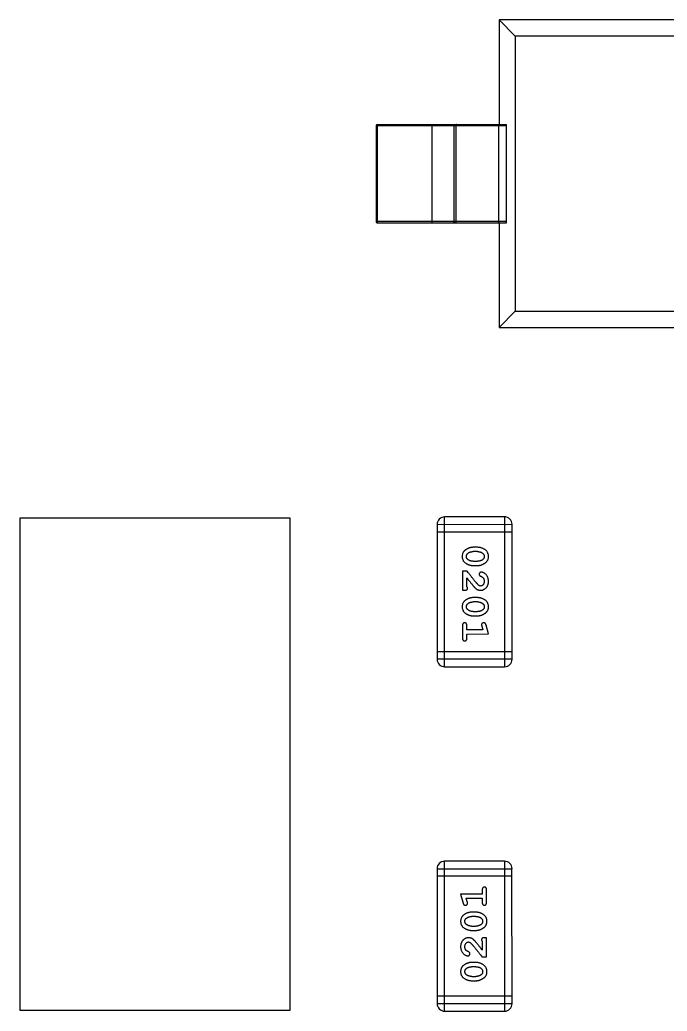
# Model space of a CAD drawing. Header units: millimetres. Extents: x 0 to 297, y 0 to 210.
# Drawn here: x 228.661 to 231.295, y 101.966 to 105.996 of the extents above; entities that cross this region are included whole.
import ezdxf

# ---------------------------------------------------------------- set-up
doc = ezdxf.new("R2010")
doc.units = ezdxf.units.MM
doc.layers.get('0').update_dxf_attribs({"linetype": 'CONTINUOUS'})

msp = doc.modelspace()

# ---------------------------------------------------------------- linework, layer by layer
at = {"color": 7, "linetype": 'Continuous'}
for p, q in [((232.3106, 105.9961), (230.6106, 105.9959)), ((230.6106, 105.9959), (230.6768, 105.9298)), ((230.6106, 105.9959), (230.6107, 105.5709)), ((232.2445, 105.93), (230.6768, 105.9298)), ((230.6768, 105.9298), (230.6769, 104.812)), ((230.1107, 105.5658), (230.6415, 105.5659)), ((230.1107, 105.5658), (230.1107, 105.1758)), ((230.1157, 105.5708), (230.6407, 105.5709)), ((230.1157, 105.1708), (230.1157, 105.5708)), ((230.3387, 105.1708), (230.3387, 105.5708)), ((230.4262, 105.5659), (230.4262, 105.1759)), ((230.4342, 105.5659), (230.4343, 105.1759)), ((230.6092, 105.1709), (230.6092, 105.5709)), ((230.6416, 105.1759), (230.6415, 105.5659)), ((230.6416, 105.1759), (230.1107, 105.1758)), ((230.1157, 105.1708), (230.6407, 105.1709)), ((230.6107, 105.1709), (230.6108, 104.7459)), ((230.6108, 104.7459), (230.6769, 104.812)), ((230.6769, 104.812), (232.2447, 104.8122)), ((230.6108, 104.7459), (232.3108, 104.7461)), ((230.6329, 103.9756), (230.3891, 103.9756)), ((230.3892, 103.366), (230.3891, 103.9756)), ((230.6329, 103.9756), (230.633, 103.366)), ((229.7609, 103.9708), (228.6609, 103.9706)), ((228.6609, 103.9706), (228.6611, 101.9706)), ((229.7611, 101.9708), (229.7609, 103.9708)), ((230.3586, 103.9451), (230.6634, 103.9452)), ((230.3586, 103.9451), (230.3587, 103.3965)), ((230.6635, 103.3965), (230.6634, 103.9452)), ((230.3586, 103.9146), (230.6634, 103.9147)), ((230.523, 103.8517), (230.5053, 103.8517)), ((230.5228, 103.8344), (230.5056, 103.8344)), ((230.5053, 103.7778), (230.5231, 103.7778)), ((230.5056, 103.7951), (230.5228, 103.7951)), ((230.4811, 103.7542), (230.4623, 103.7542)), ((230.4623, 103.7542), (230.4623, 103.6771)), ((230.4796, 103.6913), (230.4796, 103.7275)), ((230.4623, 103.6771), (230.4701, 103.6771)), ((230.5231, 103.6472), (230.5053, 103.6472)), ((230.5228, 103.6299), (230.5056, 103.6299)), ((230.5053, 103.5733), (230.5231, 103.5733)), ((230.5056, 103.5906), (230.5228, 103.5906)), ((230.4623, 103.534), (230.4623, 103.482)), ((230.4796, 103.5167), (230.4796, 103.534)), ((230.5404, 103.5317), (230.5446, 103.5167)), ((230.5677, 103.4994), (230.5578, 103.5359)), ((230.5446, 103.5167), (230.4796, 103.5167)), ((230.4796, 103.4993), (230.5677, 103.4994)), ((230.4796, 103.482), (230.4796, 103.4993)), ((230.6635, 103.427), (230.3587, 103.427)), ((230.6635, 103.3965), (230.3587, 103.3965)), ((230.3892, 103.366), (230.633, 103.366)), ((230.6329, 102.5757), (230.389, 102.5757)), ((230.3891, 101.9661), (230.389, 102.5757)), ((230.6329, 102.5757), (230.6329, 101.9661)), ((230.3585, 102.5452), (230.6633, 102.5452)), ((230.3585, 102.5452), (230.3586, 101.9966)), ((230.6634, 101.9966), (230.6633, 102.5452)), ((230.6633, 102.5148), (230.3585, 102.5147)), ((230.5424, 102.4597), (230.5424, 102.4424)), ((230.5597, 102.4078), (230.5597, 102.4597)), ((230.5424, 102.4424), (230.4543, 102.4424)), ((230.4543, 102.4424), (230.4642, 102.4058)), ((230.4775, 102.4251), (230.5424, 102.4251)), ((230.4816, 102.4101), (230.4775, 102.4251)), ((230.5424, 102.4251), (230.5424, 102.4078)), ((230.5167, 102.3684), (230.4989, 102.3684)), ((230.5164, 102.3511), (230.4992, 102.3511)), ((230.499, 102.2945), (230.5167, 102.2945)), ((230.4992, 102.3118), (230.5164, 102.3118)), ((230.5424, 102.2505), (230.5425, 102.2143)), ((230.5597, 102.2646), (230.5519, 102.2646)), ((230.5598, 102.1875), (230.5597, 102.2646)), ((230.5167, 102.1639), (230.499, 102.1639)), ((230.5409, 102.1875), (230.5598, 102.1875)), ((230.5165, 102.1466), (230.4992, 102.1466)), ((230.499, 102.09), (230.5167, 102.09)), ((230.4993, 102.1073), (230.5165, 102.1073)), ((230.6634, 102.0271), (230.3586, 102.027)), ((228.6611, 101.9706), (229.7611, 101.9708)), ((230.6634, 101.9966), (230.3586, 101.9966)), ((230.3891, 101.9661), (230.6329, 101.9661))]:
    msp.add_line(p, q, dxfattribs=at)
for centre, radius, start, end in [((230.1157, 105.5658), 0.005, 90.0074, 180.0074), ((230.1157, 105.1758), 0.005, 180.0074, 270.0074), ((230.3891, 103.9451), 0.0305, 90.0074, 180.0074), ((230.6329, 103.9452), 0.0305, 0.0074, 90.0074), ((230.3892, 103.3965), 0.0305, 180.0074, 270.0074), ((230.633, 103.3965), 0.0305, 270.0074, 0.0074), ((230.389, 102.5452), 0.0305, 90.0074, 180.0074), ((230.6329, 102.5452), 0.0305, 0.0074, 90.0074), ((230.3891, 101.9966), 0.0305, 180.0074, 270.0074), ((230.6329, 101.9966), 0.0305, 270.0074, 0.0074)]:
    msp.add_arc(centre, radius, start, end, dxfattribs=at)
for centre, start_param, end_param in [((230.6407, 105.5659), -1.570796, 0), ((230.6407, 105.1759), -3.141593, -1.570796)]:
    msp.add_ellipse(centre, major_axis=(0, 0.005), ratio=0.176327, start_param=start_param, end_param=end_param, dxfattribs=at)
for points, knots in [([(230.4262, 105.5659), (230.4262, 105.5671), (230.4272, 105.5698), (230.4299, 105.5709), (230.4312, 105.5709)], [0, 0, 0, 0, 0.499804, 1, 1, 1, 1]), ([(230.4392, 105.5709), (230.4379, 105.5709), (230.4353, 105.5698), (230.4342, 105.5671), (230.4342, 105.5659)], [0, 0, 0, 0, 0.499752, 1, 1, 1, 1]), ([(230.4312, 105.1709), (230.4299, 105.1709), (230.4273, 105.1719), (230.4262, 105.1746), (230.4262, 105.1759)], [0, 0, 0, 0, 0.499752, 1, 1, 1, 1]), ([(230.4343, 105.1759), (230.4343, 105.1746), (230.4353, 105.1719), (230.438, 105.1709), (230.4393, 105.1709)], [0, 0, 0, 0, 0.499804, 1, 1, 1, 1]), ([(230.5053, 103.8517), (230.5042, 103.8517), (230.5021, 103.8517), (230.4989, 103.8514), (230.4958, 103.8509), (230.4927, 103.8502), (230.4896, 103.8493), (230.4867, 103.8482), (230.4837, 103.8469), (230.4808, 103.8454), (230.4781, 103.8439), (230.4755, 103.8422), (230.4732, 103.8406), (230.4711, 103.839), (230.4693, 103.8373), (230.4676, 103.8356), (230.4662, 103.8338), (230.4646, 103.8315), (230.463, 103.8283), (230.4617, 103.8241), (230.4608, 103.8195), (230.4607, 103.8163), (230.4607, 103.8147)], [0, 0, 0, 0, 0.049886, 0.09882, 0.148132, 0.19689, 0.246038, 0.295176, 0.345305, 0.395692, 0.445312, 0.491875, 0.535813, 0.577009, 0.616081, 0.652689, 0.687585, 0.720206, 0.785062, 0.85223, 0.923759, 1, 1, 1, 1]), ([(230.4607, 103.8147), (230.4607, 103.8132), (230.4608, 103.8104), (230.4615, 103.8063), (230.4626, 103.8025), (230.4642, 103.7989), (230.4662, 103.7956), (230.4688, 103.7926), (230.4717, 103.7898), (230.4751, 103.7873), (230.4787, 103.7851), (230.4824, 103.7831), (230.4861, 103.7815), (230.4899, 103.7801), (230.4937, 103.7791), (230.4975, 103.7783), (230.5014, 103.7779), (230.504, 103.7778), (230.5053, 103.7778)], [0, 0, 0, 0, 0.067217, 0.131051, 0.19272, 0.252824, 0.312745, 0.373449, 0.436041, 0.501494, 0.567761, 0.632087, 0.695096, 0.757109, 0.817993, 0.878657, 0.939311, 1, 1, 1, 1]), ([(230.478, 103.8146), (230.478, 103.8153), (230.478, 103.8165), (230.4783, 103.8183), (230.4787, 103.82), (230.4793, 103.8216), (230.48, 103.8231), (230.4809, 103.8244), (230.482, 103.8257), (230.4829, 103.8264), (230.4833, 103.8268)], [0, 0, 0, 0, 0.139844, 0.271849, 0.399162, 0.521619, 0.6402, 0.758957, 0.87828, 1, 1, 1, 1]), ([(230.4838, 103.8024), (230.4833, 103.8028), (230.4824, 103.8035), (230.4812, 103.8049), (230.4802, 103.8063), (230.4794, 103.8078), (230.4788, 103.8094), (230.4783, 103.8111), (230.478, 103.8128), (230.478, 103.814), (230.478, 103.8146)], [0, 0, 0, 0, 0.129853, 0.25607, 0.380154, 0.49978, 0.62208, 0.743277, 0.868791, 1, 1, 1, 1]), ([(230.4833, 103.8268), (230.4841, 103.8274), (230.4856, 103.8286), (230.4882, 103.8302), (230.4908, 103.8315), (230.4936, 103.8326), (230.4964, 103.8334), (230.4994, 103.834), (230.5024, 103.8344), (230.5045, 103.8344), (230.5056, 103.8344)], [0, 0, 0, 0, 0.124927, 0.248361, 0.370889, 0.492583, 0.61616, 0.741472, 0.869044, 1, 1, 1, 1]), ([(230.5228, 103.8344), (230.5238, 103.8344), (230.5259, 103.8344), (230.529, 103.834), (230.5319, 103.8335), (230.5347, 103.8327), (230.5374, 103.8317), (230.5399, 103.8304), (230.5423, 103.8289), (230.5438, 103.8278), (230.5446, 103.8272)], [0, 0, 0, 0, 0.135446, 0.266257, 0.393419, 0.517936, 0.639137, 0.758785, 0.879345, 1, 1, 1, 1]), ([(230.5677, 103.8149), (230.5676, 103.8164), (230.5675, 103.8192), (230.5668, 103.8233), (230.5657, 103.8271), (230.5641, 103.8307), (230.5621, 103.834), (230.5596, 103.837), (230.5566, 103.8398), (230.5532, 103.8423), (230.5496, 103.8445), (230.5459, 103.8464), (230.5422, 103.8481), (230.5384, 103.8494), (230.5347, 103.8505), (230.5308, 103.8512), (230.5269, 103.8517), (230.5243, 103.8517), (230.523, 103.8517)], [0, 0, 0, 0, 0.06692, 0.130834, 0.19258, 0.252759, 0.312631, 0.373411, 0.436359, 0.501894, 0.568244, 0.632472, 0.69556, 0.757163, 0.818592, 0.878885, 0.939235, 1, 1, 1, 1]), ([(230.5231, 103.7778), (230.5241, 103.7778), (230.5263, 103.7779), (230.5295, 103.7782), (230.5326, 103.7787), (230.5357, 103.7794), (230.5387, 103.7803), (230.5418, 103.7814), (230.5447, 103.7827), (230.5476, 103.7842), (230.5503, 103.7858), (230.5529, 103.7874), (230.5552, 103.7891), (230.5573, 103.7907), (230.5592, 103.7925), (230.5608, 103.7942), (230.5622, 103.7959), (230.5638, 103.7983), (230.5654, 103.8014), (230.5667, 103.8056), (230.5675, 103.8102), (230.5676, 103.8133), (230.5677, 103.8149)], [0, 0, 0, 0, 0.049855, 0.099516, 0.148482, 0.19758, 0.246804, 0.296268, 0.346517, 0.397047, 0.446826, 0.49336, 0.537801, 0.579207, 0.617974, 0.654833, 0.689171, 0.722088, 0.786392, 0.853518, 0.924186, 1, 1, 1, 1]), ([(230.5446, 103.8272), (230.545, 103.8268), (230.5459, 103.826), (230.5471, 103.8246), (230.5481, 103.8232), (230.5489, 103.8217), (230.5496, 103.8201), (230.55, 103.8184), (230.5503, 103.8167), (230.5503, 103.8154), (230.5504, 103.8148)], [0, 0, 0, 0, 0.13042, 0.256046, 0.378133, 0.498725, 0.620452, 0.742761, 0.869406, 1, 1, 1, 1]), ([(230.5504, 103.8148), (230.5503, 103.8142), (230.5503, 103.813), (230.5501, 103.8112), (230.5497, 103.8095), (230.5491, 103.8079), (230.5483, 103.8064), (230.5474, 103.805), (230.5463, 103.8038), (230.5455, 103.803), (230.5451, 103.8027)], [0, 0, 0, 0, 0.138115, 0.270177, 0.397547, 0.520057, 0.63869, 0.757499, 0.878226, 1, 1, 1, 1]), ([(230.5056, 103.7951), (230.5045, 103.7951), (230.5024, 103.7952), (230.4994, 103.7955), (230.4964, 103.7961), (230.4937, 103.7969), (230.491, 103.7979), (230.4884, 103.7992), (230.486, 103.8006), (230.4845, 103.8018), (230.4838, 103.8024)], [0, 0, 0, 0, 0.135449, 0.266263, 0.393429, 0.516942, 0.639128, 0.758779, 0.879341, 1, 1, 1, 1]), ([(230.5451, 103.8027), (230.5443, 103.8021), (230.5427, 103.8009), (230.5401, 103.7993), (230.5375, 103.798), (230.5347, 103.797), (230.5319, 103.7961), (230.5289, 103.7955), (230.5259, 103.7952), (230.5238, 103.7951), (230.5228, 103.7951)], [0, 0, 0, 0, 0.125331, 0.248948, 0.371201, 0.494032, 0.616811, 0.742104, 0.868849, 1, 1, 1, 1]), ([(230.5261, 103.6992), (230.5257, 103.6996), (230.5247, 103.7006), (230.5231, 103.7022), (230.5214, 103.7041), (230.5195, 103.7063), (230.5174, 103.7087), (230.515, 103.7114), (230.5125, 103.7145), (230.5098, 103.7178), (230.5069, 103.7213), (230.5038, 103.7252), (230.5005, 103.7293), (230.497, 103.7338), (230.4933, 103.7385), (230.4894, 103.7435), (230.4853, 103.7487), (230.4826, 103.7523), (230.4811, 103.7542)], [0, 0, 0, 0, 0.026647, 0.057942, 0.094152, 0.134806, 0.180631, 0.231142, 0.286385, 0.346321, 0.411439, 0.481035, 0.555329, 0.634592, 0.718826, 0.807759, 0.901393, 1, 1, 1, 1]), ([(230.5383, 103.7511), (230.5378, 103.751), (230.5367, 103.751), (230.5352, 103.7504), (230.5337, 103.7496), (230.5324, 103.7485), (230.5313, 103.7471), (230.5305, 103.7456), (230.53, 103.744), (230.5299, 103.7428), (230.5299, 103.7422)], [0, 0, 0, 0, 0.120856, 0.239483, 0.360995, 0.490166, 0.620982, 0.746416, 0.870253, 1, 1, 1, 1]), ([(230.5299, 103.7422), (230.5299, 103.7417), (230.53, 103.7408), (230.5302, 103.7394), (230.5307, 103.7382), (230.5314, 103.737), (230.5323, 103.736), (230.5335, 103.7351), (230.5349, 103.7344), (230.5359, 103.734), (230.5365, 103.7338)], [0, 0, 0, 0, 0.127347, 0.246131, 0.359406, 0.470543, 0.586092, 0.711469, 0.847022, 1, 1, 1, 1]), ([(230.5365, 103.7338), (230.5374, 103.7334), (230.5391, 103.7328), (230.5414, 103.7316), (230.5434, 103.7304), (230.5445, 103.7293), (230.545, 103.7288)], [0, 0, 0, 0, 0.285518, 0.544185, 0.781367, 1, 1, 1, 1]), ([(230.5677, 103.7138), (230.5676, 103.7155), (230.5675, 103.7189), (230.5666, 103.7238), (230.5652, 103.7285), (230.5632, 103.733), (230.5608, 103.7372), (230.5579, 103.7408), (230.5547, 103.744), (230.5511, 103.7465), (230.5475, 103.7484), (230.5442, 103.7499), (230.5412, 103.7508), (230.5392, 103.751), (230.5383, 103.7511)], [0, 0, 0, 0, 0.098286, 0.193983, 0.289056, 0.384352, 0.477435, 0.566197, 0.652355, 0.737986, 0.818188, 0.887401, 0.94802, 1, 1, 1, 1]), ([(230.4796, 103.7275), (230.4811, 103.7255), (230.4841, 103.7216), (230.4884, 103.7162), (230.4924, 103.7112), (230.496, 103.7067), (230.4991, 103.7028), (230.502, 103.6994), (230.5044, 103.6964), (230.5059, 103.6947), (230.5066, 103.6939)], [0, 0, 0, 0, 0.176662, 0.337826, 0.484741, 0.617764, 0.73494, 0.837793, 0.926412, 1, 1, 1, 1]), ([(230.5066, 103.6939), (230.5074, 103.693), (230.5089, 103.6913), (230.5111, 103.6889), (230.5132, 103.6868), (230.5152, 103.685), (230.5171, 103.6833), (230.5188, 103.682), (230.5205, 103.6809), (230.5225, 103.6798), (230.5251, 103.6787), (230.5282, 103.6778), (230.5315, 103.6772), (230.5338, 103.6771), (230.5349, 103.6771)], [0, 0, 0, 0, 0.103002, 0.197728, 0.285279, 0.365235, 0.437224, 0.502446, 0.560545, 0.611446, 0.707576, 0.80349, 0.900532, 1, 1, 1, 1]), ([(230.5358, 103.6944), (230.5351, 103.6945), (230.5334, 103.6946), (230.531, 103.6956), (230.5285, 103.6971), (230.527, 103.6985), (230.5261, 103.6992)], [0, 0, 0, 0, 0.212836, 0.442809, 0.70317, 1, 1, 1, 1]), ([(230.5349, 103.6771), (230.536, 103.6772), (230.5382, 103.6772), (230.5415, 103.6777), (230.5446, 103.6785), (230.5475, 103.6796), (230.5504, 103.6811), (230.5531, 103.6829), (230.5557, 103.685), (230.5581, 103.6874), (230.5604, 103.69), (230.5623, 103.6929), (230.564, 103.6959), (230.5654, 103.6991), (230.5664, 103.7026), (230.5672, 103.7061), (230.5676, 103.7099), (230.5676, 103.7125), (230.5677, 103.7138)], [0, 0, 0, 0, 0.060981, 0.120256, 0.178148, 0.236115, 0.293993, 0.352864, 0.413358, 0.476056, 0.539296, 0.602396, 0.665116, 0.728325, 0.792919, 0.859317, 0.928302, 1, 1, 1, 1]), ([(230.5504, 103.7139), (230.5503, 103.7125), (230.5502, 103.7098), (230.5494, 103.706), (230.548, 103.7026), (230.5461, 103.6997), (230.5438, 103.6974), (230.5414, 103.6957), (230.5386, 103.6946), (230.5368, 103.6945), (230.5358, 103.6944)], [0, 0, 0, 0, 0.156344, 0.299348, 0.4327, 0.561, 0.682299, 0.791883, 0.89611, 1, 1, 1, 1]), ([(230.545, 103.7288), (230.5454, 103.7283), (230.5463, 103.7273), (230.5474, 103.7257), (230.5483, 103.7239), (230.549, 103.7221), (230.5496, 103.7202), (230.55, 103.7182), (230.5503, 103.7161), (230.5504, 103.7146), (230.5504, 103.7139)], [0, 0, 0, 0, 0.121873, 0.243139, 0.363336, 0.485133, 0.607572, 0.734701, 0.864814, 1, 1, 1, 1]), ([(230.4701, 103.6771), (230.4712, 103.6771), (230.4732, 103.6772), (230.4759, 103.6776), (230.4781, 103.6783), (230.4799, 103.6794), (230.4812, 103.6807), (230.4821, 103.6822), (230.4826, 103.6839), (230.4827, 103.6851), (230.4827, 103.6858)], [0, 0, 0, 0, 0.1844, 0.34094, 0.473574, 0.586824, 0.690029, 0.789175, 0.890445, 1, 1, 1, 1]), ([(230.4827, 103.6858), (230.4827, 103.6862), (230.4826, 103.6872), (230.4819, 103.6885), (230.4809, 103.69), (230.4801, 103.6908), (230.4796, 103.6913)], [0, 0, 0, 0, 0.20611, 0.432681, 0.695597, 1, 1, 1, 1]), ([(230.5053, 103.6472), (230.5042, 103.6472), (230.5021, 103.6472), (230.4989, 103.6469), (230.4958, 103.6464), (230.4927, 103.6457), (230.4897, 103.6448), (230.4867, 103.6437), (230.4837, 103.6424), (230.4808, 103.6409), (230.4781, 103.6394), (230.4756, 103.6377), (230.4733, 103.6361), (230.4711, 103.6344), (230.4693, 103.6327), (230.4676, 103.631), (230.4662, 103.6293), (230.4646, 103.6269), (230.463, 103.6238), (230.4617, 103.6196), (230.4609, 103.615), (230.4608, 103.6118), (230.4607, 103.6102)], [0, 0, 0, 0, 0.049886, 0.09882, 0.148132, 0.19689, 0.246038, 0.295176, 0.345305, 0.395692, 0.445312, 0.491875, 0.535813, 0.577009, 0.616081, 0.652689, 0.687585, 0.720206, 0.785062, 0.85223, 0.923759, 1, 1, 1, 1]), ([(230.478, 103.6101), (230.478, 103.6108), (230.478, 103.612), (230.4783, 103.6138), (230.4787, 103.6155), (230.4793, 103.6171), (230.4801, 103.6186), (230.481, 103.6199), (230.4821, 103.6212), (230.4829, 103.6219), (230.4833, 103.6223)], [0, 0, 0, 0, 0.139844, 0.271849, 0.399162, 0.521619, 0.6402, 0.758957, 0.87828, 1, 1, 1, 1]), ([(230.4833, 103.6223), (230.4841, 103.6229), (230.4857, 103.6241), (230.4882, 103.6256), (230.4908, 103.627), (230.4936, 103.628), (230.4965, 103.6289), (230.4994, 103.6295), (230.5025, 103.6298), (230.5045, 103.6299), (230.5056, 103.6299)], [0, 0, 0, 0, 0.124927, 0.248361, 0.370889, 0.492583, 0.61616, 0.741472, 0.869044, 1, 1, 1, 1]), ([(230.5228, 103.6299), (230.5239, 103.6299), (230.5259, 103.6298), (230.529, 103.6295), (230.5319, 103.629), (230.5347, 103.6281), (230.5374, 103.6272), (230.5399, 103.6259), (230.5424, 103.6244), (230.5438, 103.6233), (230.5446, 103.6227)], [0, 0, 0, 0, 0.135446, 0.266257, 0.393419, 0.517936, 0.639137, 0.758785, 0.879345, 1, 1, 1, 1]), ([(230.5677, 103.6104), (230.5676, 103.6119), (230.5676, 103.6147), (230.5669, 103.6188), (230.5657, 103.6226), (230.5642, 103.6262), (230.5621, 103.6295), (230.5596, 103.6325), (230.5566, 103.6353), (230.5532, 103.6378), (230.5496, 103.64), (230.5459, 103.6419), (230.5422, 103.6436), (230.5385, 103.6449), (230.5347, 103.646), (230.5308, 103.6467), (230.527, 103.6471), (230.5244, 103.6472), (230.5231, 103.6472)], [0, 0, 0, 0, 0.06692, 0.130834, 0.19258, 0.252759, 0.312631, 0.373411, 0.436359, 0.501894, 0.568244, 0.632472, 0.69556, 0.757163, 0.818592, 0.878885, 0.939235, 1, 1, 1, 1]), ([(230.5446, 103.6227), (230.545, 103.6223), (230.5459, 103.6215), (230.5471, 103.6201), (230.5482, 103.6187), (230.549, 103.6172), (230.5496, 103.6156), (230.55, 103.6139), (230.5503, 103.6121), (230.5504, 103.6109), (230.5504, 103.6103)], [0, 0, 0, 0, 0.13042, 0.256046, 0.378133, 0.498725, 0.620452, 0.742761, 0.869406, 1, 1, 1, 1]), ([(230.4607, 103.6102), (230.4607, 103.6087), (230.4608, 103.6059), (230.4615, 103.6018), (230.4627, 103.598), (230.4643, 103.5944), (230.4663, 103.5911), (230.4688, 103.588), (230.4717, 103.5852), (230.4751, 103.5828), (230.4787, 103.5806), (230.4824, 103.5786), (230.4861, 103.577), (230.4899, 103.5756), (230.4937, 103.5746), (230.4975, 103.5738), (230.5014, 103.5734), (230.504, 103.5733), (230.5053, 103.5733)], [0, 0, 0, 0, 0.067217, 0.131051, 0.19272, 0.252824, 0.312745, 0.373449, 0.436041, 0.501494, 0.567761, 0.632087, 0.695096, 0.757109, 0.817993, 0.878657, 0.939311, 1, 1, 1, 1]), ([(230.4838, 103.5978), (230.4834, 103.5982), (230.4825, 103.599), (230.4813, 103.6004), (230.4803, 103.6018), (230.4794, 103.6033), (230.4788, 103.6049), (230.4784, 103.6066), (230.4781, 103.6083), (230.478, 103.6095), (230.478, 103.6101)], [0, 0, 0, 0, 0.129853, 0.25607, 0.380154, 0.49978, 0.62208, 0.743277, 0.868791, 1, 1, 1, 1]), ([(230.5056, 103.5906), (230.5045, 103.5906), (230.5025, 103.5907), (230.4994, 103.591), (230.4965, 103.5915), (230.4937, 103.5924), (230.491, 103.5934), (230.4885, 103.5946), (230.486, 103.5961), (230.4846, 103.5973), (230.4838, 103.5978)], [0, 0, 0, 0, 0.135449, 0.266263, 0.393429, 0.516942, 0.639128, 0.758779, 0.879341, 1, 1, 1, 1]), ([(230.5451, 103.5982), (230.5443, 103.5976), (230.5427, 103.5964), (230.5402, 103.5948), (230.5375, 103.5935), (230.5348, 103.5925), (230.5319, 103.5916), (230.529, 103.591), (230.5259, 103.5907), (230.5239, 103.5906), (230.5228, 103.5906)], [0, 0, 0, 0, 0.125331, 0.248948, 0.371201, 0.494032, 0.616811, 0.742104, 0.868849, 1, 1, 1, 1]), ([(230.5231, 103.5733), (230.5242, 103.5733), (230.5263, 103.5733), (230.5295, 103.5736), (230.5326, 103.5742), (230.5357, 103.5748), (230.5388, 103.5758), (230.5418, 103.5769), (230.5448, 103.5782), (230.5476, 103.5797), (230.5504, 103.5813), (230.5529, 103.5829), (230.5552, 103.5846), (230.5573, 103.5862), (230.5592, 103.5879), (230.5608, 103.5897), (230.5623, 103.5914), (230.5638, 103.5938), (230.5654, 103.5969), (230.5667, 103.6011), (230.5675, 103.6056), (230.5676, 103.6088), (230.5677, 103.6104)], [0, 0, 0, 0, 0.049855, 0.099516, 0.148482, 0.19758, 0.246804, 0.296268, 0.346517, 0.397047, 0.446826, 0.49336, 0.537801, 0.579207, 0.617974, 0.654833, 0.689171, 0.722088, 0.786392, 0.853518, 0.924186, 1, 1, 1, 1]), ([(230.5504, 103.6103), (230.5504, 103.6097), (230.5503, 103.6084), (230.5501, 103.6066), (230.5497, 103.6049), (230.5491, 103.6034), (230.5483, 103.6019), (230.5474, 103.6005), (230.5464, 103.5993), (230.5455, 103.5985), (230.5451, 103.5982)], [0, 0, 0, 0, 0.138115, 0.270177, 0.397547, 0.520057, 0.63869, 0.757499, 0.878226, 1, 1, 1, 1]), ([(230.4709, 103.545), (230.4703, 103.5449), (230.4692, 103.5449), (230.4675, 103.5444), (230.466, 103.5435), (230.4646, 103.5424), (230.4635, 103.5408), (230.4628, 103.5389), (230.4624, 103.5365), (230.4623, 103.5348), (230.4623, 103.534)], [0, 0, 0, 0, 0.115051, 0.223278, 0.329269, 0.437893, 0.554681, 0.682591, 0.83103, 1, 1, 1, 1]), ([(230.4796, 103.534), (230.4796, 103.5349), (230.4795, 103.5365), (230.4791, 103.5389), (230.4783, 103.5408), (230.4773, 103.5424), (230.4759, 103.5435), (230.4744, 103.5444), (230.4727, 103.5449), (230.4716, 103.5449), (230.4709, 103.545)], [0, 0, 0, 0, 0.169102, 0.317658, 0.446239, 0.563118, 0.671828, 0.776546, 0.884858, 1, 1, 1, 1]), ([(230.5486, 103.545), (230.548, 103.545), (230.5468, 103.5449), (230.5451, 103.5444), (230.5434, 103.5437), (230.542, 103.5427), (230.5409, 103.5415), (230.54, 103.5401), (230.5395, 103.5386), (230.5394, 103.5376), (230.5394, 103.5371)], [0, 0, 0, 0, 0.138815, 0.27042, 0.39836, 0.52875, 0.654955, 0.771147, 0.884581, 1, 1, 1, 1]), ([(230.5394, 103.5371), (230.5394, 103.5367), (230.5394, 103.536), (230.5397, 103.5347), (230.54, 103.5333), (230.5403, 103.5322), (230.5404, 103.5317)], [0, 0, 0, 0, 0.183151, 0.413144, 0.682305, 1, 1, 1, 1]), ([(230.5578, 103.5359), (230.5576, 103.5368), (230.5571, 103.5383), (230.5562, 103.5404), (230.5553, 103.5421), (230.5543, 103.5432), (230.5531, 103.544), (230.5518, 103.5446), (230.5503, 103.5449), (230.5492, 103.545), (230.5486, 103.545)], [0, 0, 0, 0, 0.187321, 0.344927, 0.475328, 0.579604, 0.674244, 0.773631, 0.882025, 1, 1, 1, 1]), ([(230.4623, 103.482), (230.4623, 103.4811), (230.4624, 103.4795), (230.4628, 103.4771), (230.4635, 103.4752), (230.4646, 103.4736), (230.466, 103.4725), (230.4675, 103.4716), (230.4692, 103.4711), (230.4703, 103.4711), (230.471, 103.471)], [0, 0, 0, 0, 0.169012, 0.317488, 0.445429, 0.560977, 0.67065, 0.776666, 0.88492, 1, 1, 1, 1]), ([(230.471, 103.471), (230.4716, 103.4711), (230.4727, 103.4711), (230.4744, 103.4716), (230.4759, 103.4725), (230.4772, 103.4736), (230.4783, 103.4752), (230.4791, 103.4771), (230.4795, 103.4795), (230.4796, 103.4811), (230.4796, 103.482)], [0, 0, 0, 0, 0.11517, 0.223509, 0.328254, 0.438012, 0.553651, 0.682263, 0.830856, 1, 1, 1, 1]), ([(230.5511, 102.4707), (230.5505, 102.4707), (230.5493, 102.4706), (230.5476, 102.4701), (230.5461, 102.4693), (230.5448, 102.4681), (230.5437, 102.4665), (230.5429, 102.4646), (230.5425, 102.4623), (230.5424, 102.4606), (230.5424, 102.4597)], [0, 0, 0, 0, 0.11517, 0.223509, 0.328254, 0.438012, 0.553651, 0.682263, 0.830856, 1, 1, 1, 1]), ([(230.5597, 102.4597), (230.5597, 102.4606), (230.5597, 102.4623), (230.5592, 102.4646), (230.5585, 102.4666), (230.5574, 102.4681), (230.5561, 102.4693), (230.5545, 102.4701), (230.5529, 102.4706), (230.5517, 102.4707), (230.5511, 102.4707)], [0, 0, 0, 0, 0.169012, 0.317488, 0.445429, 0.560977, 0.67065, 0.776666, 0.88492, 1, 1, 1, 1]), ([(230.4642, 102.4058), (230.4645, 102.405), (230.4649, 102.4034), (230.4658, 102.4013), (230.4667, 102.3997), (230.4677, 102.3985), (230.4689, 102.3977), (230.4702, 102.3971), (230.4717, 102.3968), (230.4728, 102.3968), (230.4734, 102.3968)], [0, 0, 0, 0, 0.187321, 0.344927, 0.475328, 0.579604, 0.674244, 0.773631, 0.882025, 1, 1, 1, 1]), ([(230.4734, 102.3968), (230.474, 102.3968), (230.4752, 102.3968), (230.477, 102.3973), (230.4786, 102.398), (230.48, 102.399), (230.4812, 102.4002), (230.482, 102.4016), (230.4825, 102.4031), (230.4826, 102.4041), (230.4826, 102.4046)], [0, 0, 0, 0, 0.138815, 0.27042, 0.39836, 0.52875, 0.654955, 0.771147, 0.884581, 1, 1, 1, 1]), ([(230.4826, 102.4046), (230.4826, 102.405), (230.4826, 102.4057), (230.4824, 102.407), (230.482, 102.4084), (230.4818, 102.4095), (230.4816, 102.4101)], [0, 0, 0, 0, 0.183151, 0.413144, 0.682305, 1, 1, 1, 1]), ([(230.5424, 102.4078), (230.5424, 102.4069), (230.5425, 102.4052), (230.5429, 102.4029), (230.5437, 102.4009), (230.5448, 102.3993), (230.5461, 102.3982), (230.5476, 102.3974), (230.5493, 102.3969), (230.5505, 102.3968), (230.5511, 102.3968)], [0, 0, 0, 0, 0.169102, 0.317658, 0.446239, 0.563118, 0.671828, 0.776546, 0.884858, 1, 1, 1, 1]), ([(230.5511, 102.3968), (230.5517, 102.3968), (230.5529, 102.3969), (230.5546, 102.3974), (230.5561, 102.3982), (230.5574, 102.3993), (230.5585, 102.4009), (230.5592, 102.4029), (230.5597, 102.4052), (230.5597, 102.4069), (230.5597, 102.4078)], [0, 0, 0, 0, 0.115051, 0.223278, 0.329269, 0.437893, 0.554681, 0.682591, 0.83103, 1, 1, 1, 1]), ([(230.4989, 102.3684), (230.4979, 102.3684), (230.4957, 102.3684), (230.4925, 102.3681), (230.4894, 102.3676), (230.4863, 102.3669), (230.4833, 102.366), (230.4802, 102.3648), (230.4773, 102.3636), (230.4744, 102.3621), (230.4717, 102.3605), (230.4691, 102.3588), (230.4668, 102.3572), (230.4647, 102.3555), (230.4628, 102.3538), (230.4612, 102.3521), (230.4598, 102.3503), (230.4582, 102.348), (230.4566, 102.3448), (230.4553, 102.3406), (230.4545, 102.3361), (230.4544, 102.3329), (230.4543, 102.3313)], [0, 0, 0, 0, 0.049855, 0.099516, 0.148482, 0.19758, 0.246804, 0.296268, 0.346517, 0.397047, 0.446826, 0.49336, 0.537801, 0.579207, 0.617974, 0.654833, 0.689171, 0.722088, 0.786392, 0.853518, 0.924186, 1, 1, 1, 1]), ([(230.5613, 102.3316), (230.5613, 102.333), (230.5612, 102.3358), (230.5605, 102.3399), (230.5594, 102.3437), (230.5578, 102.3473), (230.5558, 102.3506), (230.5532, 102.3537), (230.5503, 102.3565), (230.5469, 102.3589), (230.5433, 102.3611), (230.5396, 102.3631), (230.5359, 102.3647), (230.5321, 102.3661), (230.5283, 102.3671), (230.5245, 102.3679), (230.5206, 102.3684), (230.518, 102.3684), (230.5167, 102.3684)], [0, 0, 0, 0, 0.067217, 0.131051, 0.19272, 0.252824, 0.312745, 0.373449, 0.436041, 0.501494, 0.567761, 0.632087, 0.695096, 0.757109, 0.817993, 0.878657, 0.939311, 1, 1, 1, 1]), ([(230.4543, 102.3313), (230.4544, 102.3299), (230.4545, 102.327), (230.4552, 102.323), (230.4563, 102.3191), (230.4579, 102.3155), (230.4599, 102.3123), (230.4624, 102.3092), (230.4654, 102.3064), (230.4688, 102.304), (230.4724, 102.3018), (230.4761, 102.2998), (230.4798, 102.2982), (230.4836, 102.2968), (230.4873, 102.2958), (230.4912, 102.295), (230.4951, 102.2946), (230.4977, 102.2945), (230.499, 102.2945)], [0, 0, 0, 0, 0.06692, 0.130834, 0.19258, 0.252759, 0.312631, 0.373411, 0.436359, 0.501894, 0.568244, 0.632472, 0.69556, 0.757163, 0.818592, 0.878885, 0.939235, 1, 1, 1, 1]), ([(230.4716, 102.3314), (230.4717, 102.3321), (230.4717, 102.3333), (230.4719, 102.3351), (230.4723, 102.3368), (230.4729, 102.3384), (230.4737, 102.3398), (230.4746, 102.3412), (230.4757, 102.3425), (230.4765, 102.3432), (230.4769, 102.3436)], [0, 0, 0, 0, 0.138115, 0.270177, 0.397547, 0.520057, 0.63869, 0.757499, 0.878226, 1, 1, 1, 1]), ([(230.4774, 102.3191), (230.477, 102.3195), (230.4761, 102.3203), (230.4749, 102.3216), (230.4739, 102.323), (230.4731, 102.3245), (230.4724, 102.3261), (230.472, 102.3278), (230.4717, 102.3296), (230.4717, 102.3308), (230.4716, 102.3314)], [0, 0, 0, 0, 0.13042, 0.256046, 0.378133, 0.498725, 0.620452, 0.742761, 0.869406, 1, 1, 1, 1]), ([(230.4769, 102.3436), (230.4777, 102.3442), (230.4793, 102.3454), (230.4819, 102.3469), (230.4845, 102.3482), (230.4873, 102.3493), (230.4901, 102.3501), (230.4931, 102.3507), (230.4961, 102.3511), (230.4982, 102.3511), (230.4992, 102.3511)], [0, 0, 0, 0, 0.125331, 0.248948, 0.371201, 0.494032, 0.616811, 0.742104, 0.868849, 1, 1, 1, 1]), ([(230.5164, 102.3511), (230.5175, 102.3511), (230.5196, 102.3511), (230.5226, 102.3507), (230.5256, 102.3502), (230.5283, 102.3493), (230.531, 102.3484), (230.5336, 102.3471), (230.536, 102.3456), (230.5375, 102.3445), (230.5382, 102.3439)], [0, 0, 0, 0, 0.135449, 0.266263, 0.393429, 0.516942, 0.639128, 0.758779, 0.879341, 1, 1, 1, 1]), ([(230.5167, 102.2945), (230.5178, 102.2945), (230.5199, 102.2946), (230.5231, 102.2949), (230.5262, 102.2954), (230.5293, 102.2961), (230.5324, 102.2969), (230.5353, 102.2981), (230.5383, 102.2993), (230.5412, 102.3008), (230.5439, 102.3024), (230.5465, 102.304), (230.5488, 102.3056), (230.5509, 102.3073), (230.5527, 102.309), (230.5544, 102.3107), (230.5558, 102.3124), (230.5574, 102.3148), (230.559, 102.318), (230.5603, 102.3222), (230.5612, 102.3267), (230.5613, 102.3299), (230.5613, 102.3316)], [0, 0, 0, 0, 0.049886, 0.09882, 0.148132, 0.19689, 0.246038, 0.295176, 0.345305, 0.395692, 0.445312, 0.491875, 0.535813, 0.577009, 0.616081, 0.652689, 0.687585, 0.720206, 0.785062, 0.85223, 0.923759, 1, 1, 1, 1]), ([(230.5382, 102.3439), (230.5387, 102.3435), (230.5396, 102.3427), (230.5408, 102.3414), (230.5418, 102.3399), (230.5426, 102.3384), (230.5432, 102.3369), (230.5437, 102.3352), (230.544, 102.3334), (230.544, 102.3322), (230.544, 102.3316)], [0, 0, 0, 0, 0.129853, 0.25607, 0.380154, 0.49978, 0.62208, 0.743277, 0.868791, 1, 1, 1, 1]), ([(230.544, 102.3316), (230.544, 102.331), (230.544, 102.3297), (230.5437, 102.3279), (230.5433, 102.3262), (230.5427, 102.3246), (230.542, 102.3232), (230.5411, 102.3218), (230.54, 102.3206), (230.5391, 102.3198), (230.5387, 102.3195)], [0, 0, 0, 0, 0.139844, 0.271849, 0.399162, 0.521619, 0.6402, 0.758957, 0.87828, 1, 1, 1, 1]), ([(230.4992, 102.3118), (230.4982, 102.3118), (230.4961, 102.3119), (230.493, 102.3122), (230.4901, 102.3128), (230.4873, 102.3136), (230.4846, 102.3146), (230.4821, 102.3159), (230.4797, 102.3173), (230.4782, 102.3185), (230.4774, 102.3191)], [0, 0, 0, 0, 0.135446, 0.266257, 0.393419, 0.517936, 0.639137, 0.758785, 0.879345, 1, 1, 1, 1]), ([(230.5387, 102.3195), (230.5379, 102.3188), (230.5364, 102.3176), (230.5338, 102.3161), (230.5312, 102.3147), (230.5284, 102.3137), (230.5256, 102.3129), (230.5226, 102.3122), (230.5196, 102.3119), (230.5175, 102.3118), (230.5164, 102.3118)], [0, 0, 0, 0, 0.124927, 0.248361, 0.370889, 0.492583, 0.61616, 0.741472, 0.869044, 1, 1, 1, 1]), ([(230.4871, 102.2646), (230.486, 102.2646), (230.4838, 102.2645), (230.4806, 102.264), (230.4775, 102.2632), (230.4745, 102.2621), (230.4716, 102.2606), (230.4689, 102.2588), (230.4663, 102.2567), (230.4639, 102.2543), (230.4617, 102.2517), (230.4597, 102.2488), (230.458, 102.2458), (230.4567, 102.2426), (230.4557, 102.2392), (230.4549, 102.2356), (230.4544, 102.2318), (230.4544, 102.2292), (230.4544, 102.2279)], [0, 0, 0, 0, 0.060981, 0.120256, 0.178148, 0.236115, 0.293993, 0.352864, 0.413358, 0.476056, 0.539296, 0.602396, 0.665116, 0.728325, 0.792919, 0.859317, 0.928302, 1, 1, 1, 1]), ([(230.4717, 102.2278), (230.4717, 102.2292), (230.4718, 102.2319), (230.4726, 102.2357), (230.474, 102.2391), (230.4759, 102.242), (230.4782, 102.2443), (230.4807, 102.2461), (230.4834, 102.2471), (230.4852, 102.2472), (230.4862, 102.2473)], [0, 0, 0, 0, 0.156344, 0.299348, 0.4327, 0.561, 0.682299, 0.791883, 0.89611, 1, 1, 1, 1]), ([(230.4862, 102.2473), (230.487, 102.2472), (230.4886, 102.2471), (230.491, 102.2461), (230.4935, 102.2446), (230.4951, 102.2433), (230.4959, 102.2425)], [0, 0, 0, 0, 0.212836, 0.442809, 0.70317, 1, 1, 1, 1]), ([(230.5154, 102.2479), (230.5146, 102.2487), (230.5131, 102.2504), (230.5109, 102.2528), (230.5088, 102.2549), (230.5068, 102.2568), (230.505, 102.2584), (230.5032, 102.2597), (230.5016, 102.2609), (230.4995, 102.262), (230.4969, 102.263), (230.4938, 102.264), (230.4905, 102.2645), (230.4882, 102.2646), (230.4871, 102.2646)], [0, 0, 0, 0, 0.103002, 0.197728, 0.285279, 0.365235, 0.437224, 0.502446, 0.560545, 0.611446, 0.707576, 0.80349, 0.900532, 1, 1, 1, 1]), ([(230.4959, 102.2425), (230.4963, 102.2421), (230.4973, 102.2411), (230.4989, 102.2395), (230.5006, 102.2376), (230.5025, 102.2355), (230.5047, 102.233), (230.507, 102.2303), (230.5095, 102.2273), (230.5122, 102.224), (230.5151, 102.2204), (230.5182, 102.2165), (230.5215, 102.2124), (230.525, 102.208), (230.5287, 102.2032), (230.5326, 102.1983), (230.5367, 102.193), (230.5395, 102.1894), (230.5409, 102.1875)], [0, 0, 0, 0, 0.026647, 0.057942, 0.094152, 0.134806, 0.180631, 0.231142, 0.286385, 0.346321, 0.411439, 0.481035, 0.555329, 0.634592, 0.718826, 0.807759, 0.901393, 1, 1, 1, 1]), ([(230.5425, 102.2143), (230.5409, 102.2163), (230.5379, 102.2201), (230.5336, 102.2256), (230.5297, 102.2305), (230.5261, 102.235), (230.5229, 102.239), (230.5201, 102.2424), (230.5176, 102.2453), (230.5161, 102.247), (230.5154, 102.2479)], [0, 0, 0, 0, 0.176662, 0.337826, 0.484741, 0.617764, 0.73494, 0.837793, 0.926412, 1, 1, 1, 1]), ([(230.5519, 102.2646), (230.5508, 102.2646), (230.5488, 102.2646), (230.5461, 102.2641), (230.5439, 102.2634), (230.5421, 102.2624), (230.5409, 102.2611), (230.54, 102.2595), (230.5394, 102.2578), (230.5393, 102.2566), (230.5393, 102.256)], [0, 0, 0, 0, 0.1844, 0.34094, 0.473574, 0.586824, 0.690029, 0.789175, 0.890445, 1, 1, 1, 1]), ([(230.5393, 102.256), (230.5393, 102.2555), (230.5394, 102.2546), (230.5401, 102.2532), (230.5411, 102.2518), (230.542, 102.2509), (230.5424, 102.2505)], [0, 0, 0, 0, 0.20611, 0.432681, 0.695597, 1, 1, 1, 1]), ([(230.4544, 102.2279), (230.4544, 102.2262), (230.4545, 102.2229), (230.4554, 102.2179), (230.4568, 102.2132), (230.4588, 102.2087), (230.4612, 102.2046), (230.4641, 102.2009), (230.4674, 102.1978), (230.4709, 102.1952), (230.4745, 102.1933), (230.4778, 102.1918), (230.4808, 102.1909), (230.4828, 102.1907), (230.4837, 102.1907)], [0, 0, 0, 0, 0.098286, 0.193983, 0.289056, 0.384352, 0.477435, 0.566197, 0.652355, 0.737986, 0.818188, 0.887401, 0.94802, 1, 1, 1, 1]), ([(230.477, 102.2129), (230.4766, 102.2134), (230.4758, 102.2144), (230.4747, 102.2161), (230.4737, 102.2178), (230.473, 102.2196), (230.4724, 102.2215), (230.472, 102.2235), (230.4717, 102.2256), (230.4717, 102.2271), (230.4717, 102.2278)], [0, 0, 0, 0, 0.121873, 0.243139, 0.363336, 0.485133, 0.607572, 0.734701, 0.864814, 1, 1, 1, 1]), ([(230.4855, 102.208), (230.4847, 102.2083), (230.4829, 102.2089), (230.4807, 102.2101), (230.4786, 102.2114), (230.4776, 102.2124), (230.477, 102.2129)], [0, 0, 0, 0, 0.285518, 0.544185, 0.781367, 1, 1, 1, 1]), ([(230.4921, 102.1995), (230.4921, 102.2), (230.4921, 102.2009), (230.4918, 102.2023), (230.4913, 102.2036), (230.4906, 102.2047), (230.4897, 102.2057), (230.4886, 102.2066), (230.4872, 102.2074), (230.4861, 102.2078), (230.4855, 102.208)], [0, 0, 0, 0, 0.127347, 0.246131, 0.359406, 0.470543, 0.586092, 0.711469, 0.847022, 1, 1, 1, 1]), ([(230.499, 102.1639), (230.4979, 102.1639), (230.4958, 102.1639), (230.4926, 102.1636), (230.4894, 102.163), (230.4863, 102.1624), (230.4833, 102.1614), (230.4803, 102.1603), (230.4773, 102.159), (230.4744, 102.1575), (230.4717, 102.1559), (230.4691, 102.1543), (230.4668, 102.1527), (230.4647, 102.151), (230.4629, 102.1493), (230.4612, 102.1476), (230.4598, 102.1458), (230.4582, 102.1435), (230.4566, 102.1403), (230.4553, 102.1361), (230.4545, 102.1316), (230.4544, 102.1284), (230.4544, 102.1268)], [0, 0, 0, 0, 0.049855, 0.099516, 0.148482, 0.19758, 0.246804, 0.296268, 0.346517, 0.397047, 0.446826, 0.49336, 0.537801, 0.579207, 0.617974, 0.654833, 0.689171, 0.722088, 0.786392, 0.853518, 0.924186, 1, 1, 1, 1]), ([(230.4837, 102.1907), (230.4842, 102.1907), (230.4853, 102.1908), (230.4869, 102.1913), (230.4883, 102.1921), (230.4896, 102.1932), (230.4907, 102.1946), (230.4915, 102.1961), (230.492, 102.1978), (230.4921, 102.1989), (230.4921, 102.1995)], [0, 0, 0, 0, 0.120856, 0.239483, 0.360995, 0.490166, 0.620982, 0.746416, 0.870253, 1, 1, 1, 1]), ([(230.5613, 102.127), (230.5613, 102.1285), (230.5612, 102.1313), (230.5605, 102.1354), (230.5594, 102.1392), (230.5578, 102.1428), (230.5558, 102.1461), (230.5533, 102.1492), (230.5503, 102.152), (230.5469, 102.1544), (230.5433, 102.1566), (230.5397, 102.1586), (230.5359, 102.1602), (230.5322, 102.1616), (230.5284, 102.1626), (230.5245, 102.1634), (230.5206, 102.1638), (230.518, 102.1639), (230.5167, 102.1639)], [0, 0, 0, 0, 0.067217, 0.131051, 0.19272, 0.252824, 0.312745, 0.373449, 0.436041, 0.501494, 0.567761, 0.632087, 0.695096, 0.757109, 0.817993, 0.878657, 0.939311, 1, 1, 1, 1]), ([(230.4544, 102.1268), (230.4544, 102.1253), (230.4545, 102.1225), (230.4552, 102.1185), (230.4563, 102.1146), (230.4579, 102.111), (230.46, 102.1077), (230.4625, 102.1047), (230.4654, 102.1019), (230.4688, 102.0994), (230.4724, 102.0972), (230.4761, 102.0953), (230.4798, 102.0937), (230.4836, 102.0923), (230.4874, 102.0913), (230.4912, 102.0905), (230.4951, 102.0901), (230.4977, 102.09), (230.499, 102.09)], [0, 0, 0, 0, 0.06692, 0.130834, 0.19258, 0.252759, 0.312631, 0.373411, 0.436359, 0.501894, 0.568244, 0.632472, 0.69556, 0.757163, 0.818592, 0.878885, 0.939235, 1, 1, 1, 1]), ([(230.4717, 102.1269), (230.4717, 102.1275), (230.4717, 102.1288), (230.472, 102.1306), (230.4724, 102.1323), (230.473, 102.1339), (230.4737, 102.1353), (230.4746, 102.1367), (230.4757, 102.138), (230.4765, 102.1387), (230.477, 102.1391)], [0, 0, 0, 0, 0.138115, 0.270177, 0.397547, 0.520057, 0.63869, 0.757499, 0.878226, 1, 1, 1, 1]), ([(230.4775, 102.1145), (230.477, 102.115), (230.4761, 102.1158), (230.4749, 102.1171), (230.4739, 102.1185), (230.4731, 102.12), (230.4724, 102.1216), (230.472, 102.1233), (230.4717, 102.1251), (230.4717, 102.1263), (230.4717, 102.1269)], [0, 0, 0, 0, 0.13042, 0.256046, 0.378133, 0.498725, 0.620452, 0.742761, 0.869406, 1, 1, 1, 1]), ([(230.477, 102.1391), (230.4778, 102.1397), (230.4793, 102.1409), (230.4819, 102.1424), (230.4845, 102.1437), (230.4873, 102.1448), (230.4901, 102.1456), (230.4931, 102.1462), (230.4961, 102.1466), (230.4982, 102.1466), (230.4992, 102.1466)], [0, 0, 0, 0, 0.125331, 0.248948, 0.371201, 0.494032, 0.616811, 0.742104, 0.868849, 1, 1, 1, 1]), ([(230.5165, 102.1466), (230.5175, 102.1466), (230.5196, 102.1465), (230.5227, 102.1462), (230.5256, 102.1457), (230.5284, 102.1448), (230.5311, 102.1439), (230.5336, 102.1426), (230.536, 102.1411), (230.5375, 102.14), (230.5382, 102.1394)], [0, 0, 0, 0, 0.135449, 0.266263, 0.393429, 0.516942, 0.639128, 0.758779, 0.879341, 1, 1, 1, 1]), ([(230.5167, 102.09), (230.5178, 102.09), (230.5199, 102.09), (230.5231, 102.0904), (230.5262, 102.0908), (230.5293, 102.0915), (230.5324, 102.0924), (230.5354, 102.0936), (230.5383, 102.0948), (230.5412, 102.0963), (230.5439, 102.0979), (230.5465, 102.0995), (230.5488, 102.1011), (230.5509, 102.1028), (230.5528, 102.1045), (230.5544, 102.1062), (230.5559, 102.1079), (230.5575, 102.1103), (230.5591, 102.1135), (230.5604, 102.1176), (230.5612, 102.1222), (230.5613, 102.1254), (230.5613, 102.127)], [0, 0, 0, 0, 0.049886, 0.09882, 0.148132, 0.19689, 0.246038, 0.295176, 0.345305, 0.395692, 0.445312, 0.491875, 0.535813, 0.577009, 0.616081, 0.652689, 0.687585, 0.720206, 0.785062, 0.85223, 0.923759, 1, 1, 1, 1]), ([(230.5382, 102.1394), (230.5387, 102.139), (230.5396, 102.1382), (230.5408, 102.1368), (230.5418, 102.1354), (230.5426, 102.1339), (230.5433, 102.1323), (230.5437, 102.1307), (230.544, 102.1289), (230.544, 102.1277), (230.544, 102.1271)], [0, 0, 0, 0, 0.129853, 0.25607, 0.380154, 0.49978, 0.62208, 0.743277, 0.868791, 1, 1, 1, 1]), ([(230.544, 102.1271), (230.544, 102.1264), (230.544, 102.1252), (230.5437, 102.1234), (230.5433, 102.1217), (230.5427, 102.1201), (230.542, 102.1186), (230.5411, 102.1173), (230.54, 102.116), (230.5392, 102.1153), (230.5388, 102.1149)], [0, 0, 0, 0, 0.139844, 0.271849, 0.399162, 0.521619, 0.6402, 0.758957, 0.87828, 1, 1, 1, 1]), ([(230.4993, 102.1073), (230.4982, 102.1073), (230.4961, 102.1074), (230.4931, 102.1077), (230.4901, 102.1083), (230.4873, 102.1091), (230.4846, 102.1101), (230.4821, 102.1113), (230.4797, 102.1128), (230.4782, 102.114), (230.4775, 102.1145)], [0, 0, 0, 0, 0.135446, 0.266257, 0.393419, 0.517936, 0.639137, 0.758785, 0.879345, 1, 1, 1, 1]), ([(230.5388, 102.1149), (230.538, 102.1143), (230.5364, 102.1131), (230.5338, 102.1116), (230.5312, 102.1102), (230.5285, 102.1092), (230.5256, 102.1083), (230.5226, 102.1077), (230.5196, 102.1074), (230.5175, 102.1073), (230.5165, 102.1073)], [0, 0, 0, 0, 0.124927, 0.248361, 0.370889, 0.492583, 0.61616, 0.741472, 0.869044, 1, 1, 1, 1])]:
    msp.add_open_spline(points, degree=3, knots=knots, dxfattribs=at)

doc.saveas('drawing.dxf')
